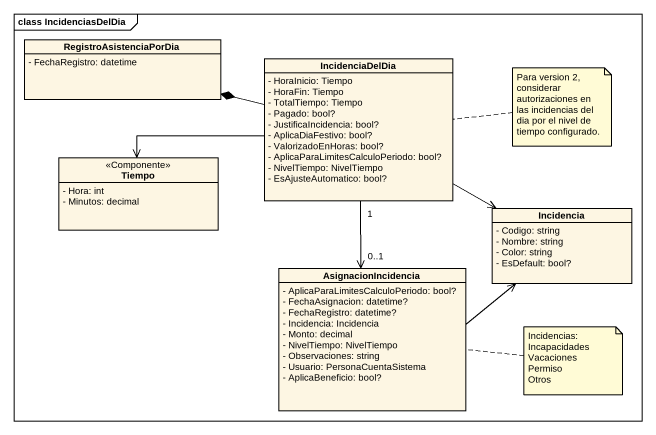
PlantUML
@startuml
mainframe class IncidenciasDelDia
hide circle
hide empty members
skinparam classAttributeIconSize 0
class RegistroAsistenciaPorDia {
  - FechaRegistro: datetime
}
class IncidenciaDelDia {
  - HoraInicio: Tiempo
  - HoraFin: Tiempo
  - TotalTiempo: Tiempo
  - Pagado: bool?
  - JustificaIncidencia: bool?
  - AplicaDiaFestivo: bool?
  - ValorizadoEnHoras: bool?
  - AplicaParaLimitesCalculoPeriodo: bool?
  - NivelTiempo: NivelTiempo
  - EsAjusteAutomatico: bool?
}
class Tiempo <<Componente>> {
  - Hora: int
  - Minutos: decimal
}
class Incidencia {
  - Codigo: string
  - Nombre: string
  - Color: string
  - EsDefault: bool?
}
class AsignacionIncidencia {
  - AplicaParaLimitesCalculoPeriodo: bool?
  - FechaAsignacion: datetime?
  - FechaRegistro: datetime?
  - Incidencia: Incidencia
  - Monto: decimal
  - NivelTiempo: NivelTiempo
  - Observaciones: string
  - Usuario: PersonaCuentaSistema
  - AplicaBeneficio: bool?
}
IncidenciaDelDia -left-* RegistroAsistenciaPorDia
IncidenciaDelDia -left-> Tiempo
IncidenciaDelDia -right-> Incidencia
IncidenciaDelDia "1" --> "0..1" AsignacionIncidencia
AsignacionIncidencia -right-> Incidencia
note right of IncidenciaDelDia : Para version 2, considerar autorizaciones en las incidencias del dia por el nivel de tiempo configurado.
note right of AsignacionIncidencia
  Incidencias:
  Incapacidades
  Vacaciones
  Permiso
  Otros
end note
@enduml
